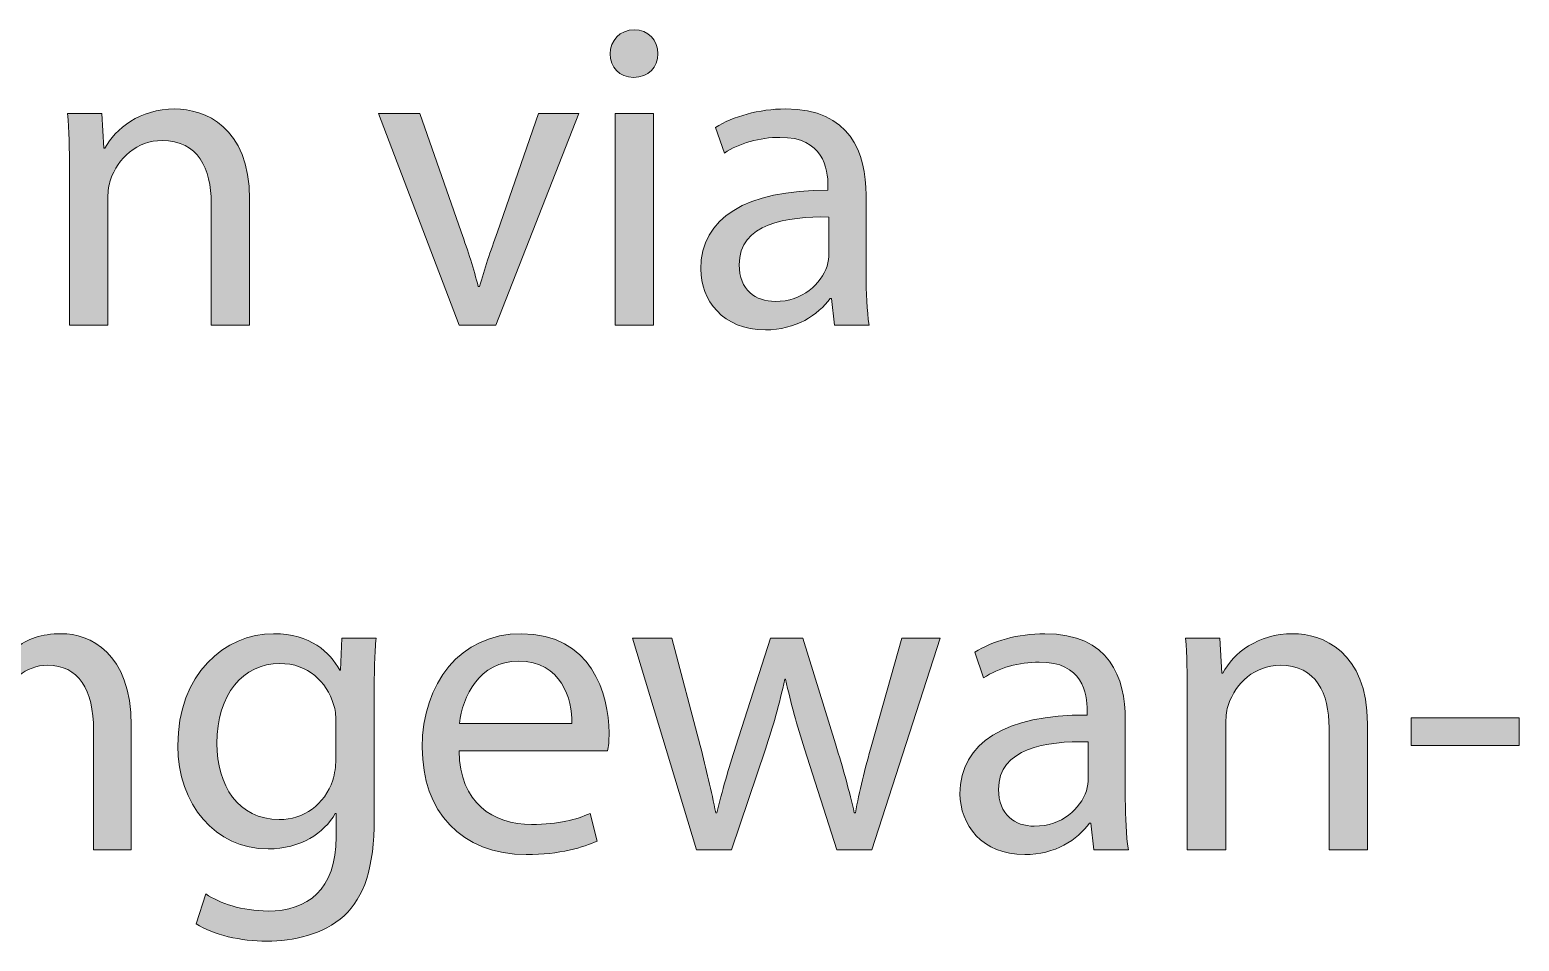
# Model space of a CAD drawing. Header units: inches. Extents: x 0 to 395, y 0 to 191.
# Drawn here: x 376.61 to 392.96, y 139.44 to 149.44 of the extents above; entities that cross this region are included whole.
import ezdxf

# ---------------------------------------------------------------- set-up
doc = ezdxf.new("R2010")
doc.units = ezdxf.units.IN
doc.header["$MEASUREMENT"] = 0
doc.layers.add('Template', color=7, linetype='Continuous')

# ---------------------------------------------------------------- blocks, each defined once
blk = doc.blocks.new('block 3')
at = {"layer": 'Template', "true_color": 0xf6921e}
h = blk.add_hatch(color=30, dxfattribs=at)
h.dxf.hatch_style = 2
edge = h.paths.add_edge_path()
edge.add_spline(control_points=[(383.509, 149.179), (383.509, 149.035), (383.407, 148.92), (383.24, 148.92), (383.086, 148.92), (382.985, 149.035), (382.985, 149.179), (382.985, 149.323), (383.091, 149.443), (383.249, 149.443), (383.403, 149.443), (383.509, 149.328), (383.509, 149.179)], knot_values=[0, 0, 0, 0, 1, 1, 1, 2, 2, 2, 3, 3, 3, 4, 4, 4, 4], degree=3, periodic=1)
h.paths.add_polyline_path([(383.038, 146.202), (383.038, 148.526), (383.46, 148.526), (383.46, 146.202)])
h = blk.add_hatch(color=30, dxfattribs=at)
h.dxf.hatch_style = 2
edge = h.paths.add_edge_path()
edge.add_spline(control_points=[(377.048, 147.897), (377.048, 148.142), (377.043, 148.334), (377.028, 148.526), (377.028, 148.526), (377.403, 148.526), (377.403, 148.526), (377.403, 148.526), (377.427, 148.142), (377.427, 148.142), (377.427, 148.142), (377.437, 148.142), (377.437, 148.142), (377.552, 148.358), (377.821, 148.574), (378.205, 148.574), (378.526, 148.574), (379.026, 148.382), (379.026, 147.585), (379.026, 147.585), (379.026, 146.202), (379.026, 146.202), (379.026, 146.202), (378.604, 146.202), (378.604, 146.202), (378.604, 146.202), (378.604, 147.542), (378.604, 147.542), (378.604, 147.916), (378.464, 148.228), (378.065, 148.228), (377.792, 148.228), (377.576, 148.031), (377.499, 147.796), (377.48, 147.743), (377.47, 147.671), (377.47, 147.599), (377.47, 147.599), (377.47, 146.202), (377.47, 146.202), (377.47, 146.202), (377.048, 146.202), (377.048, 146.202), (377.048, 146.202), (377.048, 147.897), (377.048, 147.897)], knot_values=[0, 0, 0, 0, 1, 1, 1, 2, 2, 2, 3, 3, 3, 4, 4, 4, 5, 5, 5, 6, 6, 6, 7, 7, 7, 8, 8, 8, 9, 9, 9, 10, 10, 10, 11, 11, 11, 12, 12, 12, 13, 13, 13, 14, 14, 14, 15, 15, 15, 15], degree=3, periodic=1)
h = blk.add_hatch(color=30, dxfattribs=at)
h.dxf.hatch_style = 2
edge = h.paths.add_edge_path()
edge.add_spline(control_points=[(380.893, 148.526), (380.893, 148.526), (381.349, 147.225), (381.349, 147.225), (381.425, 147.009), (381.488, 146.817), (381.536, 146.624), (381.536, 146.624), (381.55, 146.624), (381.55, 146.624), (381.603, 146.817), (381.67, 147.009), (381.747, 147.225), (381.747, 147.225), (382.199, 148.526), (382.199, 148.526), (382.199, 148.526), (382.64, 148.526), (382.64, 148.526), (382.64, 148.526), (381.728, 146.202), (381.728, 146.202), (381.728, 146.202), (381.325, 146.202), (381.325, 146.202), (381.325, 146.202), (380.441, 148.526), (380.441, 148.526), (380.441, 148.526), (380.893, 148.526), (380.893, 148.526)], knot_values=[0, 0, 0, 0, 1, 1, 1, 2, 2, 2, 3, 3, 3, 4, 4, 4, 5, 5, 5, 6, 6, 6, 7, 7, 7, 8, 8, 8, 9, 9, 9, 10, 10, 10, 10], degree=3, periodic=1)
h = blk.add_hatch(color=30, dxfattribs=at)
h.dxf.hatch_style = 2
edge = h.paths.add_edge_path()
edge.add_spline(control_points=[(385.794, 146.759), (385.794, 146.557), (385.803, 146.36), (385.827, 146.202), (385.827, 146.202), (385.448, 146.202), (385.448, 146.202), (385.448, 146.202), (385.414, 146.495), (385.414, 146.495), (385.414, 146.495), (385.4, 146.495), (385.4, 146.495), (385.27, 146.312), (385.02, 146.149), (384.689, 146.149), (384.218, 146.149), (383.979, 146.48), (383.979, 146.817), (383.979, 147.378), (384.478, 147.686), (385.376, 147.681), (385.376, 147.681), (385.376, 147.729), (385.376, 147.729), (385.376, 147.916), (385.323, 148.267), (384.848, 148.262), (384.627, 148.262), (384.401, 148.199), (384.238, 148.089), (384.238, 148.089), (384.142, 148.372), (384.142, 148.372), (384.334, 148.492), (384.617, 148.574), (384.91, 148.574), (385.621, 148.574), (385.794, 148.089), (385.794, 147.628), (385.794, 147.628), (385.794, 146.759), (385.794, 146.759)], knot_values=[0, 0, 0, 0, 1, 1, 1, 2, 2, 2, 3, 3, 3, 4, 4, 4, 5, 5, 5, 6, 6, 6, 7, 7, 7, 8, 8, 8, 9, 9, 9, 10, 10, 10, 11, 11, 11, 12, 12, 12, 13, 13, 13, 14, 14, 14, 14], degree=3, periodic=1)
edge = h.paths.add_edge_path()
edge.add_spline(control_points=[(385.386, 147.388), (384.925, 147.397), (384.401, 147.316), (384.401, 146.864), (384.401, 146.586), (384.584, 146.461), (384.795, 146.461), (385.102, 146.461), (385.299, 146.653), (385.366, 146.85), (385.381, 146.898), (385.386, 146.946), (385.386, 146.985), (385.386, 146.985), (385.386, 147.388), (385.386, 147.388)], knot_values=[0, 0, 0, 0, 1, 1, 1, 2, 2, 2, 3, 3, 3, 4, 4, 4, 5, 5, 5, 5], degree=3, periodic=1)
h = blk.add_hatch(color=30, dxfattribs=at)
h.dxf.hatch_style = 2
edge = h.paths.add_edge_path()
edge.add_spline(control_points=[(374.403, 142.137), (374.403, 142.382), (374.394, 142.574), (374.384, 142.766), (374.384, 142.766), (374.754, 142.766), (374.754, 142.766), (374.754, 142.766), (374.773, 142.387), (374.773, 142.387), (374.773, 142.387), (374.787, 142.387), (374.787, 142.387), (374.917, 142.608), (375.133, 142.814), (375.522, 142.814), (375.834, 142.814), (376.074, 142.622), (376.175, 142.348), (376.175, 142.348), (376.184, 142.348), (376.184, 142.348), (376.257, 142.483), (376.353, 142.579), (376.449, 142.651), (376.588, 142.756), (376.737, 142.814), (376.958, 142.814), (377.27, 142.814), (377.726, 142.612), (377.726, 141.806), (377.726, 141.806), (377.726, 140.442), (377.726, 140.442), (377.726, 140.442), (377.313, 140.442), (377.313, 140.442), (377.313, 140.442), (377.313, 141.753), (377.313, 141.753), (377.313, 142.204), (377.145, 142.468), (376.809, 142.468), (376.564, 142.468), (376.382, 142.291), (376.304, 142.089), (376.285, 142.026), (376.271, 141.954), (376.271, 141.878), (376.271, 141.878), (376.271, 140.442), (376.271, 140.442), (376.271, 140.442), (375.858, 140.442), (375.858, 140.442), (375.858, 140.442), (375.858, 141.835), (375.858, 141.835), (375.858, 142.204), (375.695, 142.468), (375.373, 142.468), (375.114, 142.468), (374.917, 142.257), (374.85, 142.046), (374.826, 141.988), (374.816, 141.911), (374.816, 141.839), (374.816, 141.839), (374.816, 140.442), (374.816, 140.442), (374.816, 140.442), (374.403, 140.442), (374.403, 140.442), (374.403, 140.442), (374.403, 142.137), (374.403, 142.137)], knot_values=[0, 0, 0, 0, 1, 1, 1, 2, 2, 2, 3, 3, 3, 4, 4, 4, 5, 5, 5, 6, 6, 6, 7, 7, 7, 8, 8, 8, 9, 9, 9, 10, 10, 10, 11, 11, 11, 12, 12, 12, 13, 13, 13, 14, 14, 14, 15, 15, 15, 16, 16, 16, 17, 17, 17, 18, 18, 18, 19, 19, 19, 20, 20, 20, 21, 21, 21, 22, 22, 22, 23, 23, 23, 24, 24, 24, 25, 25, 25, 25], degree=3, periodic=1)
h = blk.add_hatch(color=30, dxfattribs=at)
h.dxf.hatch_style = 2
edge = h.paths.add_edge_path()
edge.add_spline(control_points=[(380.394, 140.783), (380.394, 140.245), (380.284, 139.924), (380.063, 139.717), (379.832, 139.511), (379.506, 139.439), (379.213, 139.439), (378.934, 139.439), (378.627, 139.506), (378.44, 139.631), (378.44, 139.631), (378.546, 139.957), (378.546, 139.957), (378.699, 139.856), (378.939, 139.77), (379.228, 139.77), (379.66, 139.77), (379.976, 139.996), (379.976, 140.586), (379.976, 140.586), (379.976, 140.841), (379.976, 140.841), (379.976, 140.841), (379.967, 140.841), (379.967, 140.841), (379.842, 140.625), (379.588, 140.452), (379.228, 140.452), (378.651, 140.452), (378.238, 140.941), (378.238, 141.585), (378.238, 142.372), (378.752, 142.814), (379.29, 142.814), (379.693, 142.814), (379.909, 142.608), (380.015, 142.415), (380.015, 142.415), (380.024, 142.415), (380.024, 142.415), (380.024, 142.415), (380.039, 142.766), (380.039, 142.766), (380.039, 142.766), (380.414, 142.766), (380.414, 142.766), (380.399, 142.603), (380.394, 142.411), (380.394, 142.132), (380.394, 142.132), (380.394, 140.783), (380.394, 140.783)], knot_values=[0, 0, 0, 0, 1, 1, 1, 2, 2, 2, 3, 3, 3, 4, 4, 4, 5, 5, 5, 6, 6, 6, 7, 7, 7, 8, 8, 8, 9, 9, 9, 10, 10, 10, 11, 11, 11, 12, 12, 12, 13, 13, 13, 14, 14, 14, 15, 15, 15, 16, 16, 16, 17, 17, 17, 17], degree=3, periodic=1)
edge = h.paths.add_edge_path()
edge.add_spline(control_points=[(379.972, 141.849), (379.972, 141.921), (379.967, 141.983), (379.948, 142.036), (379.871, 142.286), (379.669, 142.487), (379.357, 142.487), (378.954, 142.487), (378.666, 142.147), (378.666, 141.609), (378.666, 141.153), (378.901, 140.774), (379.352, 140.774), (379.616, 140.774), (379.851, 140.937), (379.938, 141.206), (379.962, 141.278), (379.972, 141.359), (379.972, 141.431), (379.972, 141.431), (379.972, 141.849), (379.972, 141.849)], knot_values=[0, 0, 0, 0, 1, 1, 1, 2, 2, 2, 3, 3, 3, 4, 4, 4, 5, 5, 5, 6, 6, 6, 7, 7, 7, 7], degree=3, periodic=1)
h = blk.add_hatch(color=30, dxfattribs=at)
h.dxf.hatch_style = 2
edge = h.paths.add_edge_path()
edge.add_spline(control_points=[(381.325, 141.527), (381.335, 140.956), (381.695, 140.72), (382.122, 140.72), (382.424, 140.72), (382.612, 140.774), (382.765, 140.841), (382.765, 140.841), (382.842, 140.538), (382.842, 140.538), (382.693, 140.471), (382.434, 140.389), (382.064, 140.389), (381.349, 140.389), (380.921, 140.865), (380.921, 141.566), (380.921, 142.267), (381.335, 142.814), (382.011, 142.814), (382.775, 142.814), (382.972, 142.152), (382.972, 141.724), (382.972, 141.638), (382.967, 141.575), (382.957, 141.527), (382.957, 141.527), (381.325, 141.527), (381.325, 141.527)], knot_values=[0, 0, 0, 0, 1, 1, 1, 2, 2, 2, 3, 3, 3, 4, 4, 4, 5, 5, 5, 6, 6, 6, 7, 7, 7, 8, 8, 8, 9, 9, 9, 9], degree=3, periodic=1)
edge = h.paths.add_edge_path()
edge.add_spline(control_points=[(382.564, 141.83), (382.568, 142.094), (382.453, 142.512), (381.978, 142.512), (381.546, 142.512), (381.363, 142.123), (381.33, 141.83), (381.33, 141.83), (382.564, 141.83), (382.564, 141.83)], knot_values=[0, 0, 0, 0, 1, 1, 1, 2, 2, 2, 3, 3, 3, 3], degree=3, periodic=1)
h = blk.add_hatch(color=30, dxfattribs=at)
h.dxf.hatch_style = 2
edge = h.paths.add_edge_path()
edge.add_spline(control_points=[(383.662, 142.766), (383.662, 142.766), (383.974, 141.585), (383.974, 141.585), (384.037, 141.326), (384.099, 141.086), (384.143, 140.846), (384.143, 140.846), (384.157, 140.846), (384.157, 140.846), (384.209, 141.081), (384.287, 141.33), (384.363, 141.58), (384.363, 141.58), (384.743, 142.766), (384.743, 142.766), (384.743, 142.766), (385.098, 142.766), (385.098, 142.766), (385.098, 142.766), (385.458, 141.604), (385.458, 141.604), (385.544, 141.326), (385.612, 141.081), (385.665, 140.846), (385.665, 140.846), (385.679, 140.846), (385.679, 140.846), (385.717, 141.081), (385.78, 141.326), (385.857, 141.599), (385.857, 141.599), (386.188, 142.766), (386.188, 142.766), (386.188, 142.766), (386.606, 142.766), (386.606, 142.766), (386.606, 142.766), (385.857, 140.442), (385.857, 140.442), (385.857, 140.442), (385.472, 140.442), (385.472, 140.442), (385.472, 140.442), (385.117, 141.551), (385.117, 141.551), (385.036, 141.81), (384.968, 142.041), (384.911, 142.315), (384.911, 142.315), (384.901, 142.315), (384.901, 142.315), (384.843, 142.036), (384.772, 141.796), (384.69, 141.547), (384.69, 141.547), (384.315, 140.442), (384.315, 140.442), (384.315, 140.442), (383.931, 140.442), (383.931, 140.442), (383.931, 140.442), (383.23, 142.766), (383.23, 142.766), (383.23, 142.766), (383.662, 142.766), (383.662, 142.766)], knot_values=[0, 0, 0, 0, 1, 1, 1, 2, 2, 2, 3, 3, 3, 4, 4, 4, 5, 5, 5, 6, 6, 6, 7, 7, 7, 8, 8, 8, 9, 9, 9, 10, 10, 10, 11, 11, 11, 12, 12, 12, 13, 13, 13, 14, 14, 14, 15, 15, 15, 16, 16, 16, 17, 17, 17, 18, 18, 18, 19, 19, 19, 20, 20, 20, 21, 21, 21, 22, 22, 22, 22], degree=3, periodic=1)
h = blk.add_hatch(color=30, dxfattribs=at)
h.dxf.hatch_style = 2
edge = h.paths.add_edge_path()
edge.add_spline(control_points=[(388.64, 140.999), (388.64, 140.797), (388.65, 140.601), (388.674, 140.442), (388.674, 140.442), (388.295, 140.442), (388.295, 140.442), (388.295, 140.442), (388.261, 140.735), (388.261, 140.735), (388.261, 140.735), (388.246, 140.735), (388.246, 140.735), (388.117, 140.553), (387.867, 140.389), (387.536, 140.389), (387.065, 140.389), (386.825, 140.72), (386.825, 141.057), (386.825, 141.619), (387.324, 141.926), (388.222, 141.921), (388.222, 141.921), (388.222, 141.969), (388.222, 141.969), (388.222, 142.156), (388.17, 142.507), (387.695, 142.502), (387.473, 142.502), (387.248, 142.44), (387.085, 142.329), (387.085, 142.329), (386.988, 142.612), (386.988, 142.612), (387.18, 142.732), (387.464, 142.814), (387.757, 142.814), (388.468, 142.814), (388.64, 142.329), (388.64, 141.868), (388.64, 141.868), (388.64, 140.999), (388.64, 140.999)], knot_values=[0, 0, 0, 0, 1, 1, 1, 2, 2, 2, 3, 3, 3, 4, 4, 4, 5, 5, 5, 6, 6, 6, 7, 7, 7, 8, 8, 8, 9, 9, 9, 10, 10, 10, 11, 11, 11, 12, 12, 12, 13, 13, 13, 14, 14, 14, 14], degree=3, periodic=1)
edge = h.paths.add_edge_path()
edge.add_spline(control_points=[(388.232, 141.628), (387.771, 141.638), (387.248, 141.556), (387.248, 141.105), (387.248, 140.826), (387.43, 140.701), (387.641, 140.701), (387.949, 140.701), (388.146, 140.893), (388.213, 141.09), (388.227, 141.138), (388.232, 141.186), (388.232, 141.225), (388.232, 141.225), (388.232, 141.628), (388.232, 141.628)], knot_values=[0, 0, 0, 0, 1, 1, 1, 2, 2, 2, 3, 3, 3, 4, 4, 4, 5, 5, 5, 5], degree=3, periodic=1)
h = blk.add_hatch(color=30, dxfattribs=at)
h.dxf.hatch_style = 2
edge = h.paths.add_edge_path()
edge.add_spline(control_points=[(389.321, 142.137), (389.321, 142.382), (389.316, 142.574), (389.302, 142.766), (389.302, 142.766), (389.677, 142.766), (389.677, 142.766), (389.677, 142.766), (389.701, 142.382), (389.701, 142.382), (389.701, 142.382), (389.71, 142.382), (389.71, 142.382), (389.826, 142.598), (390.094, 142.814), (390.479, 142.814), (390.8, 142.814), (391.299, 142.622), (391.299, 141.825), (391.299, 141.825), (391.299, 140.442), (391.299, 140.442), (391.299, 140.442), (390.877, 140.442), (390.877, 140.442), (390.877, 140.442), (390.877, 141.782), (390.877, 141.782), (390.877, 142.156), (390.738, 142.468), (390.339, 142.468), (390.065, 142.468), (389.849, 142.271), (389.773, 142.036), (389.753, 141.983), (389.744, 141.911), (389.744, 141.839), (389.744, 141.839), (389.744, 140.442), (389.744, 140.442), (389.744, 140.442), (389.321, 140.442), (389.321, 140.442), (389.321, 140.442), (389.321, 142.137), (389.321, 142.137)], knot_values=[0, 0, 0, 0, 1, 1, 1, 2, 2, 2, 3, 3, 3, 4, 4, 4, 5, 5, 5, 6, 6, 6, 7, 7, 7, 8, 8, 8, 9, 9, 9, 10, 10, 10, 11, 11, 11, 12, 12, 12, 13, 13, 13, 14, 14, 14, 15, 15, 15, 15], degree=3, periodic=1)
h = blk.add_hatch(color=30, dxfattribs=at)
h.dxf.hatch_style = 2
h.paths.add_polyline_path([(392.965, 141.892), (392.965, 141.585), (391.779, 141.585), (391.779, 141.892)])
at = {"layer": 'Template', "lineweight": 0}
for points in [[(383.038, 146.202), (383.038, 148.526), (383.46, 148.526), (383.46, 146.202), (383.038, 146.202)], [(392.965, 141.892), (392.965, 141.585), (391.779, 141.585), (391.779, 141.892), (392.965, 141.892)]]:
    blk.add_lwpolyline(points, dxfattribs=at)
for points, knots in [([(383.509, 149.179), (383.509, 149.035), (383.407, 148.92), (383.24, 148.92), (383.086, 148.92), (382.985, 149.035), (382.985, 149.179), (382.985, 149.323), (383.091, 149.443), (383.249, 149.443), (383.403, 149.443), (383.509, 149.328), (383.509, 149.179)], [0, 0, 0, 0, 1, 1, 1, 2, 2, 2, 3, 3, 3, 4, 4, 4, 4]), ([(377.048, 147.897), (377.048, 148.142), (377.043, 148.334), (377.028, 148.526), (377.028, 148.526), (377.403, 148.526), (377.403, 148.526), (377.403, 148.526), (377.427, 148.142), (377.427, 148.142), (377.427, 148.142), (377.437, 148.142), (377.437, 148.142), (377.552, 148.358), (377.821, 148.574), (378.205, 148.574), (378.526, 148.574), (379.026, 148.382), (379.026, 147.585), (379.026, 147.585), (379.026, 146.202), (379.026, 146.202), (379.026, 146.202), (378.604, 146.202), (378.604, 146.202), (378.604, 146.202), (378.604, 147.542), (378.604, 147.542), (378.604, 147.916), (378.464, 148.228), (378.065, 148.228), (377.792, 148.228), (377.576, 148.031), (377.499, 147.796), (377.48, 147.743), (377.47, 147.671), (377.47, 147.599), (377.47, 147.599), (377.47, 146.202), (377.47, 146.202), (377.47, 146.202), (377.048, 146.202), (377.048, 146.202), (377.048, 146.202), (377.048, 147.897), (377.048, 147.897)], [0, 0, 0, 0, 1, 1, 1, 2, 2, 2, 3, 3, 3, 4, 4, 4, 5, 5, 5, 6, 6, 6, 7, 7, 7, 8, 8, 8, 9, 9, 9, 10, 10, 10, 11, 11, 11, 12, 12, 12, 13, 13, 13, 14, 14, 14, 15, 15, 15, 15]), ([(380.893, 148.526), (380.893, 148.526), (381.349, 147.225), (381.349, 147.225), (381.425, 147.009), (381.488, 146.817), (381.536, 146.624), (381.536, 146.624), (381.55, 146.624), (381.55, 146.624), (381.603, 146.817), (381.67, 147.009), (381.747, 147.225), (381.747, 147.225), (382.199, 148.526), (382.199, 148.526), (382.199, 148.526), (382.64, 148.526), (382.64, 148.526), (382.64, 148.526), (381.728, 146.202), (381.728, 146.202), (381.728, 146.202), (381.325, 146.202), (381.325, 146.202), (381.325, 146.202), (380.441, 148.526), (380.441, 148.526), (380.441, 148.526), (380.893, 148.526), (380.893, 148.526)], [0, 0, 0, 0, 1, 1, 1, 2, 2, 2, 3, 3, 3, 4, 4, 4, 5, 5, 5, 6, 6, 6, 7, 7, 7, 8, 8, 8, 9, 9, 9, 10, 10, 10, 10]), ([(385.794, 146.759), (385.794, 146.557), (385.803, 146.36), (385.827, 146.202), (385.827, 146.202), (385.448, 146.202), (385.448, 146.202), (385.448, 146.202), (385.414, 146.495), (385.414, 146.495), (385.414, 146.495), (385.4, 146.495), (385.4, 146.495), (385.27, 146.312), (385.02, 146.149), (384.689, 146.149), (384.218, 146.149), (383.979, 146.48), (383.979, 146.817), (383.979, 147.378), (384.478, 147.686), (385.376, 147.681), (385.376, 147.681), (385.376, 147.729), (385.376, 147.729), (385.376, 147.916), (385.323, 148.267), (384.848, 148.262), (384.627, 148.262), (384.401, 148.199), (384.238, 148.089), (384.238, 148.089), (384.142, 148.372), (384.142, 148.372), (384.334, 148.492), (384.617, 148.574), (384.91, 148.574), (385.621, 148.574), (385.794, 148.089), (385.794, 147.628), (385.794, 147.628), (385.794, 146.759), (385.794, 146.759)], [0, 0, 0, 0, 1, 1, 1, 2, 2, 2, 3, 3, 3, 4, 4, 4, 5, 5, 5, 6, 6, 6, 7, 7, 7, 8, 8, 8, 9, 9, 9, 10, 10, 10, 11, 11, 11, 12, 12, 12, 13, 13, 13, 14, 14, 14, 14]), ([(385.386, 147.388), (384.925, 147.397), (384.401, 147.316), (384.401, 146.864), (384.401, 146.586), (384.584, 146.461), (384.795, 146.461), (385.102, 146.461), (385.299, 146.653), (385.366, 146.85), (385.381, 146.898), (385.386, 146.946), (385.386, 146.985), (385.386, 146.985), (385.386, 147.388), (385.386, 147.388)], [0, 0, 0, 0, 1, 1, 1, 2, 2, 2, 3, 3, 3, 4, 4, 4, 5, 5, 5, 5]), ([(374.403, 142.137), (374.403, 142.382), (374.394, 142.574), (374.384, 142.766), (374.384, 142.766), (374.754, 142.766), (374.754, 142.766), (374.754, 142.766), (374.773, 142.387), (374.773, 142.387), (374.773, 142.387), (374.787, 142.387), (374.787, 142.387), (374.917, 142.608), (375.133, 142.814), (375.522, 142.814), (375.834, 142.814), (376.074, 142.622), (376.175, 142.348), (376.175, 142.348), (376.184, 142.348), (376.184, 142.348), (376.257, 142.483), (376.353, 142.579), (376.449, 142.651), (376.588, 142.756), (376.737, 142.814), (376.958, 142.814), (377.27, 142.814), (377.726, 142.612), (377.726, 141.806), (377.726, 141.806), (377.726, 140.442), (377.726, 140.442), (377.726, 140.442), (377.313, 140.442), (377.313, 140.442), (377.313, 140.442), (377.313, 141.753), (377.313, 141.753), (377.313, 142.204), (377.145, 142.468), (376.809, 142.468), (376.564, 142.468), (376.382, 142.291), (376.304, 142.089), (376.285, 142.026), (376.271, 141.954), (376.271, 141.878), (376.271, 141.878), (376.271, 140.442), (376.271, 140.442), (376.271, 140.442), (375.858, 140.442), (375.858, 140.442), (375.858, 140.442), (375.858, 141.835), (375.858, 141.835), (375.858, 142.204), (375.695, 142.468), (375.373, 142.468), (375.114, 142.468), (374.917, 142.257), (374.85, 142.046), (374.826, 141.988), (374.816, 141.911), (374.816, 141.839), (374.816, 141.839), (374.816, 140.442), (374.816, 140.442), (374.816, 140.442), (374.403, 140.442), (374.403, 140.442), (374.403, 140.442), (374.403, 142.137), (374.403, 142.137)], [0, 0, 0, 0, 1, 1, 1, 2, 2, 2, 3, 3, 3, 4, 4, 4, 5, 5, 5, 6, 6, 6, 7, 7, 7, 8, 8, 8, 9, 9, 9, 10, 10, 10, 11, 11, 11, 12, 12, 12, 13, 13, 13, 14, 14, 14, 15, 15, 15, 16, 16, 16, 17, 17, 17, 18, 18, 18, 19, 19, 19, 20, 20, 20, 21, 21, 21, 22, 22, 22, 23, 23, 23, 24, 24, 24, 25, 25, 25, 25]), ([(380.394, 140.783), (380.394, 140.245), (380.284, 139.924), (380.063, 139.717), (379.832, 139.511), (379.506, 139.439), (379.213, 139.439), (378.934, 139.439), (378.627, 139.506), (378.44, 139.631), (378.44, 139.631), (378.546, 139.957), (378.546, 139.957), (378.699, 139.856), (378.939, 139.77), (379.228, 139.77), (379.66, 139.77), (379.976, 139.996), (379.976, 140.586), (379.976, 140.586), (379.976, 140.841), (379.976, 140.841), (379.976, 140.841), (379.967, 140.841), (379.967, 140.841), (379.842, 140.625), (379.588, 140.452), (379.228, 140.452), (378.651, 140.452), (378.238, 140.941), (378.238, 141.585), (378.238, 142.372), (378.752, 142.814), (379.29, 142.814), (379.693, 142.814), (379.909, 142.608), (380.015, 142.415), (380.015, 142.415), (380.024, 142.415), (380.024, 142.415), (380.024, 142.415), (380.039, 142.766), (380.039, 142.766), (380.039, 142.766), (380.414, 142.766), (380.414, 142.766), (380.399, 142.603), (380.394, 142.411), (380.394, 142.132), (380.394, 142.132), (380.394, 140.783), (380.394, 140.783)], [0, 0, 0, 0, 1, 1, 1, 2, 2, 2, 3, 3, 3, 4, 4, 4, 5, 5, 5, 6, 6, 6, 7, 7, 7, 8, 8, 8, 9, 9, 9, 10, 10, 10, 11, 11, 11, 12, 12, 12, 13, 13, 13, 14, 14, 14, 15, 15, 15, 16, 16, 16, 17, 17, 17, 17]), ([(381.325, 141.527), (381.335, 140.956), (381.695, 140.72), (382.122, 140.72), (382.424, 140.72), (382.612, 140.774), (382.765, 140.841), (382.765, 140.841), (382.842, 140.538), (382.842, 140.538), (382.693, 140.471), (382.434, 140.389), (382.064, 140.389), (381.349, 140.389), (380.921, 140.865), (380.921, 141.566), (380.921, 142.267), (381.335, 142.814), (382.011, 142.814), (382.775, 142.814), (382.972, 142.152), (382.972, 141.724), (382.972, 141.638), (382.967, 141.575), (382.957, 141.527), (382.957, 141.527), (381.325, 141.527), (381.325, 141.527)], [0, 0, 0, 0, 1, 1, 1, 2, 2, 2, 3, 3, 3, 4, 4, 4, 5, 5, 5, 6, 6, 6, 7, 7, 7, 8, 8, 8, 9, 9, 9, 9]), ([(383.662, 142.766), (383.662, 142.766), (383.974, 141.585), (383.974, 141.585), (384.037, 141.326), (384.099, 141.086), (384.143, 140.846), (384.143, 140.846), (384.157, 140.846), (384.157, 140.846), (384.209, 141.081), (384.287, 141.33), (384.363, 141.58), (384.363, 141.58), (384.743, 142.766), (384.743, 142.766), (384.743, 142.766), (385.098, 142.766), (385.098, 142.766), (385.098, 142.766), (385.458, 141.604), (385.458, 141.604), (385.544, 141.326), (385.612, 141.081), (385.665, 140.846), (385.665, 140.846), (385.679, 140.846), (385.679, 140.846), (385.717, 141.081), (385.78, 141.326), (385.857, 141.599), (385.857, 141.599), (386.188, 142.766), (386.188, 142.766), (386.188, 142.766), (386.606, 142.766), (386.606, 142.766), (386.606, 142.766), (385.857, 140.442), (385.857, 140.442), (385.857, 140.442), (385.472, 140.442), (385.472, 140.442), (385.472, 140.442), (385.117, 141.551), (385.117, 141.551), (385.036, 141.81), (384.968, 142.041), (384.911, 142.315), (384.911, 142.315), (384.901, 142.315), (384.901, 142.315), (384.843, 142.036), (384.772, 141.796), (384.69, 141.547), (384.69, 141.547), (384.315, 140.442), (384.315, 140.442), (384.315, 140.442), (383.931, 140.442), (383.931, 140.442), (383.931, 140.442), (383.23, 142.766), (383.23, 142.766), (383.23, 142.766), (383.662, 142.766), (383.662, 142.766)], [0, 0, 0, 0, 1, 1, 1, 2, 2, 2, 3, 3, 3, 4, 4, 4, 5, 5, 5, 6, 6, 6, 7, 7, 7, 8, 8, 8, 9, 9, 9, 10, 10, 10, 11, 11, 11, 12, 12, 12, 13, 13, 13, 14, 14, 14, 15, 15, 15, 16, 16, 16, 17, 17, 17, 18, 18, 18, 19, 19, 19, 20, 20, 20, 21, 21, 21, 22, 22, 22, 22]), ([(388.64, 140.999), (388.64, 140.797), (388.65, 140.601), (388.674, 140.442), (388.674, 140.442), (388.295, 140.442), (388.295, 140.442), (388.295, 140.442), (388.261, 140.735), (388.261, 140.735), (388.261, 140.735), (388.246, 140.735), (388.246, 140.735), (388.117, 140.553), (387.867, 140.389), (387.536, 140.389), (387.065, 140.389), (386.825, 140.72), (386.825, 141.057), (386.825, 141.619), (387.324, 141.926), (388.222, 141.921), (388.222, 141.921), (388.222, 141.969), (388.222, 141.969), (388.222, 142.156), (388.17, 142.507), (387.695, 142.502), (387.473, 142.502), (387.248, 142.44), (387.085, 142.329), (387.085, 142.329), (386.988, 142.612), (386.988, 142.612), (387.18, 142.732), (387.464, 142.814), (387.757, 142.814), (388.468, 142.814), (388.64, 142.329), (388.64, 141.868), (388.64, 141.868), (388.64, 140.999), (388.64, 140.999)], [0, 0, 0, 0, 1, 1, 1, 2, 2, 2, 3, 3, 3, 4, 4, 4, 5, 5, 5, 6, 6, 6, 7, 7, 7, 8, 8, 8, 9, 9, 9, 10, 10, 10, 11, 11, 11, 12, 12, 12, 13, 13, 13, 14, 14, 14, 14]), ([(389.321, 142.137), (389.321, 142.382), (389.316, 142.574), (389.302, 142.766), (389.302, 142.766), (389.677, 142.766), (389.677, 142.766), (389.677, 142.766), (389.701, 142.382), (389.701, 142.382), (389.701, 142.382), (389.71, 142.382), (389.71, 142.382), (389.826, 142.598), (390.094, 142.814), (390.479, 142.814), (390.8, 142.814), (391.299, 142.622), (391.299, 141.825), (391.299, 141.825), (391.299, 140.442), (391.299, 140.442), (391.299, 140.442), (390.877, 140.442), (390.877, 140.442), (390.877, 140.442), (390.877, 141.782), (390.877, 141.782), (390.877, 142.156), (390.738, 142.468), (390.339, 142.468), (390.065, 142.468), (389.849, 142.271), (389.773, 142.036), (389.753, 141.983), (389.744, 141.911), (389.744, 141.839), (389.744, 141.839), (389.744, 140.442), (389.744, 140.442), (389.744, 140.442), (389.321, 140.442), (389.321, 140.442), (389.321, 140.442), (389.321, 142.137), (389.321, 142.137)], [0, 0, 0, 0, 1, 1, 1, 2, 2, 2, 3, 3, 3, 4, 4, 4, 5, 5, 5, 6, 6, 6, 7, 7, 7, 8, 8, 8, 9, 9, 9, 10, 10, 10, 11, 11, 11, 12, 12, 12, 13, 13, 13, 14, 14, 14, 15, 15, 15, 15]), ([(379.972, 141.849), (379.972, 141.921), (379.967, 141.983), (379.948, 142.036), (379.871, 142.286), (379.669, 142.487), (379.357, 142.487), (378.954, 142.487), (378.666, 142.147), (378.666, 141.609), (378.666, 141.153), (378.901, 140.774), (379.352, 140.774), (379.616, 140.774), (379.851, 140.937), (379.938, 141.206), (379.962, 141.278), (379.972, 141.359), (379.972, 141.431), (379.972, 141.431), (379.972, 141.849), (379.972, 141.849)], [0, 0, 0, 0, 1, 1, 1, 2, 2, 2, 3, 3, 3, 4, 4, 4, 5, 5, 5, 6, 6, 6, 7, 7, 7, 7]), ([(382.564, 141.83), (382.568, 142.094), (382.453, 142.512), (381.978, 142.512), (381.546, 142.512), (381.363, 142.123), (381.33, 141.83), (381.33, 141.83), (382.564, 141.83), (382.564, 141.83)], [0, 0, 0, 0, 1, 1, 1, 2, 2, 2, 3, 3, 3, 3]), ([(388.232, 141.628), (387.771, 141.638), (387.248, 141.556), (387.248, 141.105), (387.248, 140.826), (387.43, 140.701), (387.641, 140.701), (387.949, 140.701), (388.146, 140.893), (388.213, 141.09), (388.227, 141.138), (388.232, 141.186), (388.232, 141.225), (388.232, 141.225), (388.232, 141.628), (388.232, 141.628)], [0, 0, 0, 0, 1, 1, 1, 2, 2, 2, 3, 3, 3, 4, 4, 4, 5, 5, 5, 5])]:
    blk.add_open_spline(points, degree=3, knots=knots, dxfattribs=at)

msp = doc.modelspace()

# ---------------------------------------------------------------- block references
at = {"layer": 'Template'}
msp.add_blockref('block 3', (0, 0), dxfattribs=at)

doc.saveas('drawing.dxf')
